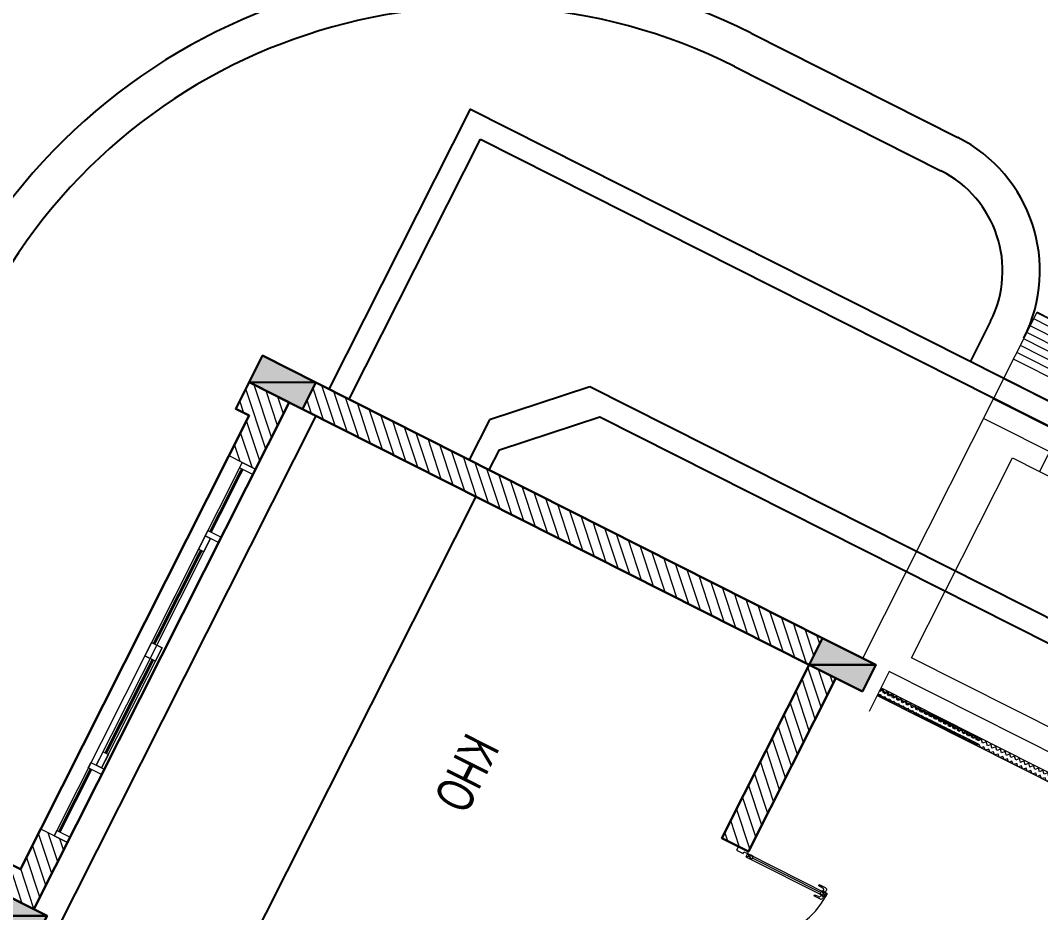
# Model space of a CAD drawing. Header units: metres. Extents: x 0 to 547597, y 0 to 1844684.
# Drawn here: x 543399.81 to 543406.64, y 1844553.39 to 1844559.36 of the extents above; entities that cross this region are included whole.
import ezdxf
from ezdxf.enums import TextEntityAlignment as Align

# ---------------------------------------------------------------- set-up
doc = ezdxf.new("R2010")
doc.units = ezdxf.units.M
for name, pattern in [('CENTER2', [1.125, 0.75, -0.125, 0.125, -0.125]), ('CONTINOUS', [0]), ('DASHED2', [0.375, 0.25, -0.125]), ('HIDDEN2', [0.1875, 0.125, -0.0625])]:
    doc.linetypes.add(name, pattern=pattern)
for name, color, linetype in [('00', 7, 'Continuous'), ('5_Thep', 4, 'Continuous'), ('6_Tim', 6, 'CENTER2'), ('DUONGOTO', 3, 'Continuous'), ('Muong cap moi', 5, 'Continuous'), ('Muongcap', 11, 'Continuous'), ('MuongcapTL', 8, 'HIDDEN2'), ('TB220kVhientai', 7, 'Continuous')]:
    doc.layers.add(name, color=color, linetype=linetype)
for name, color, linetype, lineweight in [('00_Ram_doc', 8, 'Continuous', 25), ('A-Detl-Medm', 4, 'Continuous', 15), ('A-Door', 35, 'Continuous', 9), ('A-Hatch', 8, 'Continuous', 5), ('A-Sect-Conc', 1, 'Continuous', 30), ('A-Text-VN', 7, 'Continuous', 5), ('A-Wall', 3, 'Continuous', 30)]:
    doc.layers.add(name, color=color, linetype=linetype, lineweight=lineweight)
doc.styles.add('cuong DAC', font='hoatbif.shx', dxfattribs={"width": 0.7})
doc.styles.add('Tahoma-R', font='TAHOMA.TTF')

# ---------------------------------------------------------------- blocks, each defined once
blk = doc.blocks.new('col200x400')
at = {"layer": 'A-Sect-Conc'}
h = blk.add_hatch(color=256, dxfattribs=at)
h.dxf.hatch_style = 1
h.paths.add_polyline_path([(-100, -200), (100, -200), (100, 200), (-100, 200)])
blk.add_line((-100, 200), (100, -200), dxfattribs=at)
blk.add_lwpolyline([(-100, -200), (100, -200), (100, 200), (-100, 200)], close=True, dxfattribs=at)
blk = doc.blocks.new('A$C4F605CDE')
at = {"layer": '00_Ram_doc', "lineweight": 13, "ltscale": 0.5}
blk.add_hatch(color=256, dxfattribs=at).paths.add_polyline_path([(-1683.055249122204, -178.8003754651872), (-1807.665841023903, -201.2302820073674), (-1683.055249122204, -221.1679767117603)])
at = {"layer": '00', "lineweight": 13, "ltscale": 0.5}
for p, q in [((620.0566674000584, 1503.153016103082), (620.0566674000584, -497.0647382246098)), ((620.0566674000584, 1503.153016103082), (919.1220879615285, 1503.153016103082)), ((742.1750474562868, -497.0647382246098), (742.1750474562868, 1503.153016103082)), ((754.636106642196, 1503.153016103082), (747.159471133491, 1498.168592426693)), ((787.0348605511244, 1503.153016103082), (784.542648705421, 1498.168592426693)), ((799.4959197370335, -497.0647382246098), (799.4959197370335, 1503.153016103082)), ((747.159471133491, 1498.168592426693), (767.0971658281051, 1480.723109561019)), ((767.0971658281051, 1480.723109561019), (747.159471133491, 1460.785414857441)), ((747.159471133491, 1460.785414857441), (767.0971658281051, 1445.832143828506)), ((767.0971658281051, 1445.832143828506), (747.159471133491, 1428.386660963646)), ((784.542648705421, 1498.168592426693), (799.4959197370335, 1480.723109561019)), ((799.4959197370335, 1478.230897722417), (784.542648705421, 1460.785414857441)), ((784.542648705421, 1460.785414857441), (799.4959197370335, 1448.324355667108)), ((799.4959197370335, 1443.339931990835), (784.542648705421, 1428.386660963646)), ((747.159471133491, 1428.386660963646), (767.0971658281051, 1410.941178096924)), ((767.0971658281051, 1410.941178096924), (747.159471133491, 1391.003483392531)), ((747.159471133491, 1391.003483392531), (767.0971658281051, 1373.55800052674)), ((767.0971658281051, 1373.55800052674), (747.159471133491, 1356.112517660949)), ((784.542648705421, 1428.386660963646), (799.4959197370335, 1410.941178096924)), ((799.4959197370335, 1408.448966259253), (784.542648705421, 1391.003483392531)), ((784.542648705421, 1391.003483392531), (799.4959197370335, 1376.050212365342)), ((799.4959197370335, 1371.065788689069), (784.542648705421, 1356.112517660949)), ((747.159471133491, 1356.112517660949), (767.0971658281051, 1338.667034795159)), ((767.0971658281051, 1338.667034795159), (747.159471133491, 1321.221551929368)), ((747.159471133491, 1321.221551929368), (767.0971658281051, 1303.776069062762)), ((767.0971658281051, 1303.776069062762), (747.159471133491, 1286.330586196971)), ((784.542648705421, 1356.112517660949), (799.4959197370335, 1341.159246632946)), ((799.4959197370335, 1336.174822957488), (784.542648705421, 1321.221551929368)), ((784.542648705421, 1321.221551929368), (799.4959197370335, 1306.268280901364)), ((799.4959197370335, 1301.283857224975), (784.542648705421, 1286.330586196971)), ((747.159471133491, 1286.330586196971), (767.0971658281051, 1268.88510333118)), ((767.0971658281051, 1268.88510333118), (747.159471133491, 1251.439620464458)), ((747.159471133491, 1251.439620464458), (767.0971658281051, 1231.501925760997)), ((767.0971658281051, 1231.501925760997), (747.159471133491, 1214.056442895206)), ((784.542648705421, 1286.330586196971), (799.4959197370335, 1268.88510333118)), ((799.4959197370335, 1266.392891492578), (784.542648705421, 1251.439620464458)), ((784.542648705421, 1251.439620464458), (799.4959197370335, 1233.994137598667)), ((799.4959197370335, 1231.501925760997), (784.542648705421, 1214.056442895206)), ((747.159471133491, 1214.056442895206), (767.0971658281051, 1199.103171867086)), ((767.0971658281051, 1199.103171867086), (747.159471133491, 1179.165477162693)), ((747.159471133491, 1179.165477162693), (767.0971658281051, 1161.719994296902)), ((767.0971658281051, 1161.719994296902), (747.159471133491, 1144.274511431111)), ((784.542648705421, 1214.056442895206), (799.4959197370335, 1199.103171867086)), ((799.4959197370335, 1196.610960028484), (784.542648705421, 1179.165477162693)), ((784.542648705421, 1179.165477162693), (799.4959197370335, 1164.212206134689)), ((799.4959197370335, 1161.719994296902), (784.542648705421, 1144.274511431111)), ((747.159471133491, 1144.274511431111), (767.0971658281051, 1126.82902856532)), ((767.0971658281051, 1126.82902856532), (747.159471133491, 1109.383545698714)), ((747.159471133491, 1109.383545698714), (767.0971658281051, 1089.445850994322)), ((784.542648705421, 1144.274511431111), (799.4959197370335, 1129.321240402176)), ((799.4959197370335, 1124.336816726718), (784.542648705421, 1109.383545698714)), ((784.542648705421, 1109.383545698714), (799.4959197370335, 1094.430274671526)), ((767.0971658281051, 1089.445850994322), (747.159471133491, 1074.492579967133)), ((747.159471133491, 1074.492579967133), (767.0971658281051, 1057.047097100411)), ((767.0971658281051, 1057.047097100411), (747.159471133491, 1039.60161423462)), ((747.159471133491, 1039.60161423462), (767.0971658281051, 1019.663919531158)), ((799.4959197370335, 1089.445850994322), (784.542648705421, 1074.492579967133)), ((784.542648705421, 1074.492579967133), (799.4959197370335, 1057.047097100411)), ((799.4959197370335, 1054.554885263555), (784.542648705421, 1039.60161423462)), ((784.542648705421, 1039.60161423462), (799.4959197370335, 1022.156131368829)), ((767.0971658281051, 1019.663919531158), (747.159471133491, 1002.218436664436)), ((747.159471133491, 1002.218436664436), (767.0971658281051, 984.7729537986452)), ((767.0971658281051, 984.7729537986452), (747.159471133491, 967.3274709328543)), ((747.159471133491, 967.3274709328543), (767.0971658281051, 949.8819880662486)), ((799.4959197370335, 1019.663919531158), (784.542648705421, 1002.218436664436)), ((784.542648705421, 1002.218436664436), (799.4959197370335, 987.2651656372473)), ((799.4959197370335, 982.2807419600431), (784.542648705421, 967.3274709328543)), ((784.542648705421, 967.3274709328543), (799.4959197370335, 952.3741999048507)), ((767.0971658281051, 949.8819880662486), (747.159471133491, 932.4365052012727)), ((747.159471133491, 932.4365052012727), (767.0971658281051, 914.9910223346669)), ((767.0971658281051, 914.9910223346669), (747.159471133491, 897.5455394688761)), ((747.159471133491, 897.5455394688761), (767.0971658281051, 877.6078447644832)), ((799.4959197370335, 949.8819880662486), (784.542648705421, 932.4365052012727)), ((784.542648705421, 932.4365052012727), (799.4959197370335, 917.4832341723377)), ((799.4959197370335, 912.4988104968797), (784.542648705421, 897.5455394688761)), ((784.542648705421, 897.5455394688761), (799.4959197370335, 880.1000566030852)), ((767.0971658281051, 877.6078447644832), (747.159471133491, 860.1623618995072)), ((747.159471133491, 860.1623618995072), (767.0971658281051, 842.7168790329015)), ((767.0971658281051, 842.7168790329015), (747.159471133491, 827.7636080057127)), ((747.159471133491, 827.7636080057127), (767.0971658281051, 807.8259133003885)), ((799.4959197370335, 877.6078447644832), (784.542648705421, 860.1623618995072)), ((784.542648705421, 860.1623618995072), (799.4959197370335, 847.7013027091743)), ((799.4959197370335, 840.2246671951143), (784.542648705421, 827.7636080057127)), ((784.542648705421, 827.7636080057127), (799.4959197370335, 810.3181251389906)), ((767.0971658281051, 807.8259133003885), (747.159471133491, 790.3804304345977)), ((747.159471133491, 790.3804304345977), (767.0971658281051, 772.9349475688068)), ((767.0971658281051, 772.9349475688068), (747.159471133491, 755.4894647022011)), ((747.159471133491, 755.4894647022011), (767.0971658281051, 738.0439818372251)), ((799.4959197370335, 807.8259133003885), (784.542648705421, 790.3804304345977)), ((784.542648705421, 790.3804304345977), (799.4959197370335, 775.427159406594)), ((799.4959197370335, 770.442735731136), (784.542648705421, 755.4894647022011)), ((784.542648705421, 755.4894647022011), (799.4959197370335, 738.0439818372251)), ((767.0971658281051, 738.0439818372251), (747.159471133491, 718.1062871328322)), ((747.159471133491, 718.1062871328322), (767.0971658281051, 703.1530161048286)), ((767.0971658281051, 703.1530161048286), (747.159471133491, 685.7075332390377)), ((747.159471133491, 685.7075332390377), (767.0971658281051, 668.2620503723156)), ((799.4959197370335, 735.5517699986231), (784.542648705421, 718.1062871328322)), ((784.542648705421, 718.1062871328322), (799.4959197370335, 705.6452279434307)), ((799.4959197370335, 700.6608042670414), (784.542648705421, 685.7075332390377)), ((784.542648705421, 685.7075332390377), (799.4959197370335, 668.2620503723156)), ((767.0971658281051, 668.2620503723156), (747.159471133491, 648.324355668854)), ((747.159471133491, 648.324355668854), (767.0971658281051, 630.8788728030631)), ((767.0971658281051, 630.8788728030631), (747.159471133491, 613.4333899372723)), ((799.4959197370335, 665.7698385354597), (784.542648705421, 648.324355668854)), ((784.542648705421, 648.324355668854), (799.4959197370335, 633.3710846416652)), ((799.4959197370335, 628.386660964461), (784.542648705421, 613.4333899372723)), ((747.159471133491, 613.4333899372723), (767.0971658281051, 595.9879070705501)), ((767.0971658281051, 595.9879070705501), (747.159471133491, 578.5424242047593)), ((747.159471133491, 578.5424242047593), (767.0971658281051, 561.0969413381536)), ((767.0971658281051, 561.0969413381536), (747.159471133491, 543.6514584731776)), ((784.542648705421, 613.4333899372723), (799.4959197370335, 598.4801189091522)), ((799.4959197370335, 593.4956952328794), (784.542648705421, 578.5424242047593)), ((784.542648705421, 578.5424242047593), (799.4959197370335, 563.5891531767556)), ((799.4959197370335, 558.6047295012977), (784.542648705421, 543.6514584731776)), ((747.159471133491, 543.6514584731776), (767.0971658281051, 526.2059756073868)), ((767.0971658281051, 526.2059756073868), (747.159471133491, 506.2682809029939)), ((747.159471133491, 506.2682809029939), (767.0971658281051, 488.8227980363881)), ((767.0971658281051, 488.8227980363881), (747.159471133491, 471.3773151705973)), ((784.542648705421, 543.6514584731776), (799.4959197370335, 526.2059756073868)), ((799.4959197370335, 523.7137637687847), (784.542648705421, 506.2682809029939)), ((784.542648705421, 506.2682809029939), (799.4959197370335, 491.3150098749902)), ((799.4959197370335, 488.8227980363881), (784.542648705421, 471.3773151705973)), ((747.159471133491, 471.3773151705973), (767.0971658281051, 456.4240441424772)), ((767.0971658281051, 456.4240441424772), (747.159471133491, 436.4863494390156)), ((747.159471133491, 436.4863494390156), (767.0971658281051, 419.0408665732248)), ((767.0971658281051, 419.0408665732248), (747.159471133491, 401.5953837065026)), ((784.542648705421, 471.3773151705973), (799.4959197370335, 456.4240441424772)), ((799.4959197370335, 453.9318323048064), (784.542648705421, 436.4863494390156)), ((784.542648705421, 436.4863494390156), (799.4959197370335, 421.5330784108955)), ((799.4959197370335, 416.5486547346227), (784.542648705421, 401.5953837065026)), ((747.159471133491, 401.5953837065026), (767.0971658281051, 384.1499008407118)), ((767.0971658281051, 384.1499008407118), (747.159471133491, 366.704417974106)), ((747.159471133491, 366.704417974106), (767.0971658281051, 346.766723270528)), ((767.0971658281051, 346.766723270528), (747.159471133491, 331.8134522433393)), ((784.542648705421, 401.5953837065026), (799.4959197370335, 384.1499008407118)), ((799.4959197370335, 381.657689003041), (784.542648705421, 366.704417974106)), ((784.542648705421, 366.704417974106), (799.4959197370335, 351.7511469469173)), ((799.4959197370335, 346.766723270528), (784.542648705421, 331.8134522433393)), ((747.159471133491, 331.8134522433393), (767.0971658281051, 314.3679693767335)), ((767.0971658281051, 314.3679693767335), (747.159471133491, 294.4302746723406)), ((747.159471133491, 294.4302746723406), (767.0971658281051, 276.9847918065498)), ((767.0971658281051, 276.9847918065498), (747.159471133491, 259.5393089407589)), ((784.542648705421, 331.8134522433393), (799.4959197370335, 314.3679693767335)), ((799.4959197370335, 311.8757575389463), (784.542648705421, 294.4302746723406)), ((784.542648705421, 294.4302746723406), (799.4959197370335, 279.4770036442205)), ((799.4959197370335, 276.9847918065498), (784.542648705421, 259.5393089407589)), ((747.159471133491, 259.5393089407589), (767.0971658281051, 242.0938260749681)), ((747.159471133491, 251.8165675135097), (767.0971658281051, 231.8788728099316)), ((754.6811917147133, -497.0647382246098), (747.159471133491, 251.8165675135097)), ((767.0971658281051, 242.0938260749681), (747.159471133491, 224.6483432091773)), ((767.0971658281051, 231.8788728099316), (747.159471133491, 214.4333899433259)), ((747.159471133491, 224.6483432091773), (767.0971658281051, 207.2028603424551)), ((747.159471133491, 214.4333899433259), (767.0971658281051, 196.9879070775351)), ((767.0971658281051, 207.2028603424551), (747.159471133491, 189.7573774766643)), ((784.542648705421, 259.5393089407589), (799.4959197370335, 244.5860379126389)), ((784.542648705421, 251.8165675135097), (799.4959197370335, 234.3710846467875)), ((790.1768654268235, -497.0647382246098), (784.542648705421, 251.8165675135097)), ((799.4959197370335, 239.601614236366), (784.542648705421, 224.6483432091773)), ((799.4959197370335, 231.8788728099316), (784.542648705421, 214.4333899433259)), ((784.542648705421, 224.6483432091773), (799.4959197370335, 209.6950721810572)), ((784.542648705421, 214.4333899433259), (799.4959197370335, 199.4801189152058)), ((767.0971658281051, 196.9879070775351), (747.159471133491, 179.5424242108129)), ((747.159471133491, 189.7573774766643), (767.0971658281051, 172.3118946100585)), ((747.159471133491, 179.5424242108129), (767.0971658281051, 162.0969413450221)), ((767.0971658281051, 172.3118946100585), (747.159471133491, 154.8664117442677)), ((767.0971658281051, 162.0969413450221), (747.159471133491, 142.1592466415605)), ((747.159471133491, 154.8664117442677), (767.0971658281051, 134.9287170406897)), ((747.159471133491, 142.1592466415605), (767.0971658281051, 128.2059756125091)), ((799.4959197370335, 204.7106485047843), (784.542648705421, 189.7573774766643)), ((799.4959197370335, 194.495695238933), (784.542648705421, 179.5424242108129)), ((784.542648705421, 189.7573774766643), (799.4959197370335, 174.8041064486606)), ((784.542648705421, 179.5424242108129), (799.4959197370335, 162.0969413450221)), ((799.4959197370335, 169.8196827732027), (784.542648705421, 154.8664117442677)), ((799.4959197370335, 159.60472950642), (784.542648705421, 142.1592466415605)), ((784.542648705421, 154.8664117442677), (799.4959197370335, 137.4209288792918)), ((784.542648705421, 142.1592466415605), (799.4959197370335, 130.6981874511112)), ((767.0971658281051, 134.9287170406897), (747.159471133491, 117.4832341748988)), ((767.0971658281051, 128.2059756125091), (747.159471133491, 110.7604927476496)), ((747.159471133491, 117.4832341748988), (767.0971658281051, 100.0377513082931)), ((747.159471133491, 110.7604927476496), (767.0971658281051, 90.82279804325663)), ((767.0971658281051, 100.0377513082931), (747.159471133491, 85.08448028110433)), ((767.0971658281051, 90.82279804325663), (747.159471133491, 73.37731517653447)), ((747.159471133491, 85.08448028110433), (767.0971658281051, 65.14678557752632)), ((747.159471133491, 73.37731517653447), (767.0971658281051, 55.93183231086005)), ((799.4959197370335, 134.9287170406897), (784.542648705421, 117.4832341748988)), ((799.4959197370335, 123.2215519371675), (784.542648705421, 110.7604927476496)), ((784.542648705421, 117.4832341748988), (799.4959197370335, 102.5299631468952)), ((784.542648705421, 110.7604927476496), (799.4959197370335, 93.3150098810438)), ((799.4959197370335, 97.54553947143722), (784.542648705421, 85.08448028110433)), ((799.4959197370335, 90.82279804325663), (784.542648705421, 73.37731517653447)), ((784.542648705421, 85.08448028110433), (799.4959197370335, 67.63899741438217)), ((784.542648705421, 73.37731517653447), (799.4959197370335, 58.42404414946213)), ((767.0971658281051, 65.14678557752632), (747.159471133491, 47.70130271092057)), ((767.0971658281051, 55.93183231086005), (747.159471133491, 38.48634944588412)), ((747.159471133491, 47.70130271092057), (767.0971658281051, 30.25581984512974)), ((747.159471133491, 38.48634944588412), (767.0971658281051, 21.04086657927837)), ((767.0971658281051, 30.25581984512974), (747.159471133491, 12.81033697840758)), ((767.0971658281051, 21.04086657927837), (747.159471133491, 3.595383713487536)), ((747.159471133491, 12.81033697840758), (767.0971658281051, -4.63514588738326)), ((747.159471133491, 3.595383713487536), (767.0971658281051, -13.85009915323462)), ((799.4959197370335, 65.14678557752632), (784.542648705421, 47.70130271092057)), ((799.4959197370335, 53.43962047307286), (784.542648705421, 38.48634944588412)), ((784.542648705421, 47.70130271092057), (799.4959197370335, 32.7480316828005)), ((784.542648705421, 38.48634944588412), (799.4959197370335, 23.53307841694914)), ((799.4959197370335, 27.76360800652765), (784.542648705421, 12.81033697840758)), ((799.4959197370335, 18.54865474149119), (784.542648705421, 3.595383713487536)), ((784.542648705421, 12.81033697840758), (799.4959197370335, -4.63514588738326)), ((784.542648705421, 3.595383713487536), (799.4959197370335, -11.35788731463253)), ((767.0971658281051, -4.63514588738326), (747.159471133491, -24.57284059084486)), ((767.0971658281051, -13.85009915323462), (747.159471133491, -31.29558201902546)), ((747.159471133491, -24.57284059084486), (767.0971658281051, -38.52611161977984)), ((747.159471133491, -31.29558201902546), (767.0971658281051, -48.7410648848163)), ((767.0971658281051, -38.52611161977984), (747.159471133491, -55.97159448475577)), ((767.0971658281051, -48.7410648848163), (747.159471133491, -68.6787595882779)), ((747.159471133491, -55.97159448475577), (767.0971658281051, -75.9092891891487)), ((799.4959197370335, -7.127357725985348), (784.542648705421, -24.57284059084486)), ((799.4959197370335, -16.34231099090539), (784.542648705421, -31.29558201902546)), ((784.542648705421, -24.57284059084486), (799.4959197370335, -36.03389978117775)), ((784.542648705421, -31.29558201902546), (799.4959197370335, -48.7410648848163)), ((799.4959197370335, -43.51053529523779), (784.542648705421, -55.97159448475577)), ((799.4959197370335, -51.23327672248706), (784.542648705421, -68.6787595882779)), ((784.542648705421, -55.97159448475577), (799.4959197370335, -73.41707735136151)), ((747.159471133491, -68.6787595882779), (767.0971658281051, -86.12424245500006)), ((767.0971658281051, -75.9092891891487), (747.159471133491, -93.35477205575444)), ((767.0971658281051, -86.12424245500006), (747.159471133491, -103.5697253207909)), ((747.159471133491, -93.35477205575444), (767.0971658281051, -110.8002549215453)), ((747.159471133491, -103.5697253207909), (767.0971658281051, -121.0152081873966)), ((767.0971658281051, -110.8002549215453), (747.159471133491, -128.2457377864048)), ((767.0971658281051, -121.0152081873966), (747.159471133491, -138.4606910531875)), ((747.159471133491, -128.2457377864048), (767.0971658281051, -145.6912206531269)), ((784.542648705421, -68.6787595882779), (799.4959197370335, -83.63203061639797)), ((799.4959197370335, -75.9092891891487), (784.542648705421, -93.35477205575444)), ((799.4959197370335, -88.61645429267082), (784.542648705421, -103.5697253207909)), ((784.542648705421, -93.35477205575444), (799.4959197370335, -108.3080430829432)), ((784.542648705421, -103.5697253207909), (799.4959197370335, -118.5229963487945)), ((799.4959197370335, -113.2924667593325), (784.542648705421, -128.2457377864048)), ((799.4959197370335, -123.5074200251838), (784.542648705421, -138.4606910531875)), ((784.542648705421, -128.2457377864048), (799.4959197370335, -143.1990088154562)), ((747.159471133491, -138.4606910531875), (767.0971658281051, -155.9061739189783)), ((767.0971658281051, -145.6912206531269), (747.159471133491, -163.1367035189178)), ((767.0971658281051, -155.9061739189783), (747.159471133491, -173.3516567847691)), ((747.159471133491, -163.1367035189178), (767.0971658281051, -180.5821863856399)), ((747.159471133491, -173.3516567847691), (767.0971658281051, -190.79713965056)), ((767.0971658281051, -180.5821863856399), (747.159471133491, -198.0276692514308)), ((767.0971658281051, -190.79713965056), (747.159471133491, -210.7348343549529)), ((747.159471133491, -198.0276692514308), (767.0971658281051, -215.4731521172216)), ((784.542648705421, -138.4606910531875), (799.4959197370335, -153.4139620813075)), ((799.4959197370335, -148.1834324907977), (784.542648705421, -163.1367035189178)), ((799.4959197370335, -158.3983857567655), (784.542648705421, -173.3516567847691)), ((784.542648705421, -163.1367035189178), (799.4959197370335, -178.0899745470379)), ((784.542648705421, -173.3516567847691), (799.4959197370335, -190.79713965056)), ((799.4959197370335, -183.0743982233107), (784.542648705421, -198.0276692514308)), ((799.4959197370335, -193.2893514891621), (784.542648705421, -210.7348343549529)), ((784.542648705421, -198.0276692514308), (799.4959197370335, -215.4731521172216)), ((747.159471133491, -210.7348343549529), (767.0971658281051, -228.1803172216751)), ((767.0971658281051, -215.4731521172216), (747.159471133491, -235.4108468206832)), ((767.0971658281051, -220.7036817058688), (747.159471133491, -238.1491645724745)), ((747.159471133491, -235.4108468206832), (767.0971658281051, -252.8563296874054)), ((747.159471133491, -238.1491645724745), (767.0971658281051, -255.5946474382654)), ((767.0971658281051, -252.8563296874054), (747.159471133491, -270.3018125531962)), ((767.0971658281051, -255.5946474382654), (747.159471133491, -273.0401303049875)), ((747.159471133491, -270.3018125531962), (767.0971658281051, -287.747295419802)), ((747.159471133491, -273.0401303049875), (767.0971658281051, -292.9778250084491)), ((784.542648705421, -210.7348343549529), (799.4959197370335, -223.1958935444709)), ((799.4959197370335, -217.9653639548924), (784.542648705421, -235.4108468206832)), ((799.4959197370335, -223.1958935444709), (784.542648705421, -238.1491645724745)), ((784.542648705421, -235.4108468206832), (799.4959197370335, -250.3641178488033)), ((784.542648705421, -238.1491645724745), (799.4959197370335, -255.5946474382654)), ((799.4959197370335, -255.3485415250761), (784.542648705421, -270.3018125531962)), ((799.4959197370335, -258.0868592760526), (784.542648705421, -273.0401303049875)), ((784.542648705421, -270.3018125531962), (799.4959197370335, -285.2550835811999)), ((784.542648705421, -273.0401303049875), (799.4959197370335, -287.9934013321763)), ((767.0971658281051, -287.747295419802), (747.159471133491, -305.1927782855928)), ((767.0971658281051, -292.9778250084491), (747.159471133491, -307.9310960356379)), ((747.159471133491, -305.1927782855928), (767.0971658281051, -322.6382611513836)), ((747.159471133491, -307.9310960356379), (767.0971658281051, -325.3765789023601)), ((767.0971658281051, -322.6382611513836), (747.159471133491, -340.0837440171745)), ((767.0971658281051, -325.3765789023601), (747.159471133491, -345.314273606753)), ((747.159471133491, -340.0837440171745), (767.0971658281051, -357.5292268829653)), ((799.4959197370335, -290.2395072575891), (784.542648705421, -305.1927782855928)), ((799.4959197370335, -292.9778250084491), (784.542648705421, -307.9310960356379)), ((784.542648705421, -305.1927782855928), (799.4959197370335, -320.1460493137129)), ((784.542648705421, -307.9310960356379), (799.4959197370335, -325.3765789023601)), ((799.4959197370335, -325.1304729890544), (784.542648705421, -340.0837440171745)), ((799.4959197370335, -327.8687907400308), (784.542648705421, -345.314273606753)), ((784.542648705421, -340.0837440171745), (799.4959197370335, -357.5292268829653)), ((747.159471133491, -345.314273606753), (767.0971658281051, -362.7597564725438)), ((767.0971658281051, -357.5292268829653), (747.159471133491, -377.4669215873582)), ((767.0971658281051, -362.7597564725438), (747.159471133491, -380.2052393383346)), ((747.159471133491, -377.4669215873582), (767.0971658281051, -394.9124044540804)), ((747.159471133491, -380.2052393383346), (767.0971658281051, -397.6507222041255)), ((767.0971658281051, -387.435768939089), (747.159471133491, -404.881251804065)), ((767.0971658281051, -397.6507222041255), (747.159471133491, -415.0962050699163)), ((747.159471133491, -404.881251804065), (767.0971658281051, -422.3267346706707)), ((784.542648705421, -345.314273606753), (799.4959197370335, -360.2675446347566)), ((799.4959197370335, -360.0214387215674), (784.542648705421, -377.4669215873582)), ((799.4959197370335, -362.7597564725438), (784.542648705421, -380.2052393383346)), ((784.542648705421, -377.4669215873582), (799.4959197370335, -389.9279807768762)), ((784.542648705421, -380.2052393383346), (799.4959197370335, -395.1585103663383)), ((799.4959197370335, -389.9279807768762), (784.542648705421, -404.881251804065)), ((799.4959197370335, -400.1429340427276), (784.542648705421, -415.0962050699163)), ((784.542648705421, -404.881251804065), (799.4959197370335, -422.3267346706707)), ((747.159471133491, -415.0962050699163), (767.0971658281051, -432.5416879365221)), ((767.0971658281051, -422.3267346706707), (747.159471133491, -442.2644293750636)), ((767.0971658281051, -432.5416879365221), (747.159471133491, -449.9871708023129)), ((747.159471133491, -442.2644293750636), (767.0971658281051, -459.7099122408545)), ((747.159471133491, -449.9871708023129), (767.0971658281051, -467.4326536690351)), ((767.0971658281051, -459.7099122408545), (747.159471133491, -477.1553951066453)), ((767.0971658281051, -467.4326536690351), (747.159471133491, -484.8781365348259)), ((747.159471133491, -477.1553951066453), (767.0971658281051, -494.6008779724361)), ((784.542648705421, -415.0962050699163), (799.4959197370335, -430.04947609792)), ((799.4959197370335, -424.8189465084579), (784.542648705421, -442.2644293750636)), ((799.4959197370335, -435.0338997743092), (784.542648705421, -449.9871708023129)), ((784.542648705421, -442.2644293750636), (799.4959197370335, -457.2177004022524)), ((784.542648705421, -449.9871708023129), (799.4959197370335, -464.940441830433)), ((799.4959197370335, -462.2021240786416), (784.542648705421, -477.1553951066453)), ((799.4959197370335, -469.9248655058909), (784.542648705421, -484.8781365348259)), ((784.542648705421, -477.1553951066453), (799.4959197370335, -492.1086661347654)), ((620.0566674000584, -497.0647382246098), (919.1220879615285, -497.0647382246098)), ((747.159471133491, -484.8781365348259), (759.3460728179198, -497.0647382244933)), ((767.0971658281051, -494.6008779724361), (764.2813255412038, -497.0647382244933)), ((784.542648705421, -484.8781365348259), (794.9883073000237, -497.0647382244933))]:
    blk.add_line(p, q, dxfattribs=at)
at = {"layer": '00_Ram_doc', "lineweight": 20, "ltscale": 0.5}
for p, q in [((620.0566674000584, 1708.595962501829), (-1973.943332599942, 1708.595962501829)), ((-1973.943332599942, 1708.595962501829), (-1973.943332599942, -696.4416852641152)), ((-1968.958908922737, 1708.595962501829), (-1968.958908922737, -696.4416852641152)), ((620.0566674000584, -696.4416852641152), (-1973.943332599942, -696.4416852641152))]:
    blk.add_line(p, q, dxfattribs=at)
at = {"layer": '00_Ram_doc', "lineweight": 13, "ltscale": 0.5}
for p, q in [((-1924.114672179101, 1708.595962501829), (-1924.114672179101, -696.4416852641152)), ((-1871.778223575326, 1708.595962501829), (-1871.778223575326, -696.4416852641152)), ((-1821.933986803284, 1708.595962501829), (-1821.933986803284, -696.4416852641152)), ((-1774.581961876946, 1708.595962501829), (-1774.581961876946, -696.4416852641152)), ((-1724.737725119106, 1708.595962501829), (-1724.737725119106, -696.4416852641152)), ((-1672.401276529534, 1708.595962501829), (-1672.401276529534, -696.4416852641152)), ((-1622.557039771695, 1708.595962501829), (-1622.557039771695, -696.4416852641152)), ((-1475.516541315475, 1708.595962501829), (-1475.516541315475, -696.4416852641152)), ((-1323.491619210457, 1708.595962501829), (-1323.491619210457, -696.4416852641152)), ((-1177.697226676857, 1708.595962501829), (-1177.697226676857, -696.4416852641152)), ((-1029.410622326192, 1343.651458470616), (470.5239571265411, 1343.651458470616)), ((-1029.410622326192, -404.7137013091706), (-1029.410622326192, 1343.651458470616)), ((470.5239571265411, 1343.651458470616), (470.5239571265411, -404.7137013091706)), ((-1683.055249122204, -178.8003754651872), (-1807.665841023903, -201.2302820073674)), ((-1807.665841023903, -201.2302820073674), (-1683.055249122204, -221.1679767117603)), ((-1683.055249122204, -221.1679767117603), (-1683.055249122204, -178.8003754651872)), ((-1683.055249122204, -201.2302820073674), (-1028.849641655572, -201.2302820073674)), ((470.5239571265411, -404.7137013091706), (-1029.410622326192, -404.7137013091706))]:
    blk.add_line(p, q, dxfattribs=at)
at = {"layer": '00_Ram_doc', "lineweight": 13, "ltscale": 0.5, "style": 'Tahoma-R'}
blk.add_text('Ramp', height=270, dxfattribs=at).set_placement((-1546.668933140114, 71.7196518270066), align=Align.MIDDLE_CENTER)
blk = doc.blocks.new('CUA DI 1600')
for p, q in [((-0.1976470588238044, 8.616359630497755), (-0.1976470588238044, 8.006754872520105)), ((-0.0611764705886344, 8.399705616872097), (-0.1013986312068482, 8.006754872520105)), ((0.1297931611784406, 8.785350262088969), (-0.0611764705886344, 8.785350262088969)), ((0.1297931611784406, 8.54365616175096), (0.04705882352891422, 8.54365616175096)), ((0.1297931611784406, 8.54365616175096), (0.1297931611784406, 8.785350262088969)), ((0.1882352941174759, 0.9999999999997726), (0.1882352941179306, 8.983235028636727)), ((0.1882352941179306, 8.983235028636727), (0.5176470588233997, 8.983235028636727)), ((0.1882352941179306, 8.983235028636727), (0.5176470588233997, 8.983235028636727)), ((0.1882352941179306, 8.418529146283845), (0.5176470588233997, 8.983235028636727)), ((0.5176470588233997, 8.418529146283845), (0.1882352941179306, 8.983235028636727)), ((0.1882352941179306, 8.983235028636727), (0.1882352941179306, 8.418529146283845)), ((0.5176470588233997, 8.983235028636727), (0.1882352941179306, 8.983235028636727)), ((0.1882352941179306, 8.418529146283845), (0.5176470588233997, 8.418529146283845)), ((0.1882352941179306, 8.418529146283845), (0.5176470588233997, 8.418529146283845)), ((0.3529411764696988, 1.564705882352428), (0.3529411764701536, 8.418529146283845)), ((0.5176470588229449, 0.9999999999997726), (0.5176470588233997, 8.983235028636727)), ((0.5176470588233997, 8.418529146283845), (0.5176470588233997, 8.983235028636727)), ((0.5760891917624349, 8.54365616175096), (0.5760891917624349, 8.785350262088969)), ((0.5760891917624349, 8.785350262088969), (0.7670588235289415, 8.785350262088969)), ((0.5760891917624349, 8.54365616175096), (0.6588235294115066, 8.54365616175096)), ((0.7670588235289415, 8.399705616872097), (0.8072809841471553, 8.065578401932044)), ((0.9035294117641115, 8.675183159909693), (0.9035294117641115, 8.065578401932044)), ((15.09647058823134, 8.675183159909693), (15.09647058823134, 8.065578401932044)), ((15.23294117646651, 8.399705616872097), (15.1927190158483, 8.065578401932044)), ((15.42391080823302, 8.785350262088969), (15.23294117646651, 8.785350262088969)), ((15.42391080823302, 8.54365616175096), (15.34117647058395, 8.54365616175096)), ((15.42391080823302, 8.54365616175096), (15.42391080823302, 8.785350262088969)), ((15.48235294117251, 0.9999999999997726), (15.48235294117205, 8.983235028636727)), ((15.81176470587752, 8.983235028636727), (15.48235294117205, 8.983235028636727)), ((15.81176470587752, 8.983235028636727), (15.48235294117205, 8.983235028636727)), ((15.81176470587752, 8.418529146283845), (15.48235294117205, 8.983235028636727)), ((15.48235294117205, 8.418529146283845), (15.81176470587752, 8.983235028636727)), ((15.48235294117205, 8.983235028636727), (15.81176470587752, 8.983235028636727)), ((15.48235294117205, 8.418529146283845), (15.48235294117205, 8.983235028636727)), ((15.81176470587752, 8.418529146283845), (15.48235294117205, 8.418529146283845)), ((15.81176470587752, 8.418529146283845), (15.48235294117205, 8.418529146283845)), ((15.64705882352575, 1.564705882352428), (15.6470588235253, 8.418529146283845)), ((15.81176470587798, 0.9999999999997726), (15.81176470587752, 8.983235028636727)), ((15.81176470587752, 8.983235028636727), (15.81176470587752, 8.418529146283845)), ((15.87020683881701, 8.54365616175096), (15.87020683881701, 8.785350262088969)), ((15.87020683881701, 8.785350262088969), (16.06117647058409, 8.785350262088969)), ((15.87020683881701, 8.54365616175096), (15.95294117646654, 8.54365616175096)), ((16.06117647058409, 8.399705616872097), (16.1013986312023, 8.006754872520105)), ((16.19764705881926, 8.616359630497755), (16.19764705881926, 8.006754872520105)), ((0.1882352941174759, 1.564705882352428), (0.5176470588229449, 1.564705882352428)), ((0.5176470588229449, 1.564705882352428), (0.1882352941174759, 0.9999999999997726)), ((0.1882352941174759, 1.564705882352428), (0.5176470588229449, 0.9999999999997726)), ((0.1882352941174759, 1.564705882352428), (0.1882352941174759, 0.9999999999997726)), ((0.5176470588229449, 1.564705882352428), (0.1882352941174759, 1.564705882352428)), ((0.1882352941174759, 0.9999999999997726), (0.5176470588229449, 0.9999999999997726)), ((0.1882352941174759, 0.9999999999997726), (0.5176470588229449, 0.9999999999997726)), ((0.5176470588229449, 0.9999999999997726), (0.5176470588229449, 1.564705882352428)), ((15.81176470587798, 1.564705882352428), (15.48235294117251, 1.564705882352428)), ((15.48235294117251, 1.564705882352428), (15.81176470587798, 0.9999999999997726)), ((15.81176470587798, 1.564705882352428), (15.48235294117251, 0.9999999999997726)), ((15.48235294117251, 1.564705882352428), (15.81176470587798, 1.564705882352428)), ((15.48235294117251, 0.9999999999997726), (15.48235294117251, 1.564705882352428)), ((15.81176470587798, 0.9999999999997726), (15.48235294117251, 0.9999999999997726)), ((15.81176470587798, 0.9999999999997726), (15.48235294117251, 0.9999999999997726)), ((15.81176470587798, 1.564705882352428), (15.81176470587798, 0.9999999999997726))]:
    blk.add_line(p, q)
for points in [[(0.3764705882352928, 0.6473049506500956), (0.1882352941179306, 0.6473049506500956), (0.1882352941179306, 0.9999999999997726), (0, 0.9999999999997726), (0, 0), (0.3764705882352928, 0), (0.3764705882352928, 0.6473049506500956)], [(15.62352941176016, 0.6473049506500956), (15.81176470587752, 0.6473049506500956), (15.81176470587752, 0.9999999999997726), (15.99999999999545, 0.9999999999997726), (15.99999999999545, 0), (15.62352941176016, 0), (15.62352941176016, 0.6473049506500956)]]:
    blk.add_lwpolyline(points)
for centre, start, end in [((0, 0.9999999999997726), 0, 86.29003410793025), ((15.99999999999545, 0.9999999999997726), 93.70996589206321, 180)]:
    blk.add_arc(centre, 7.999999999997726, start, end)
at = {"extrusion": (0, 0, -1)}
for centre, major_axis, ratio, start_param, end_param in [((-0.06212952549276451, 8.64652029663489), (0.0958347588620231, 0.1186715514159648), 0.8074430155294595, 3.920032538616322, 5.504745422152189), ((0.09258507890763212, 8.396759414742746), (-0.1087457912071527, 0.1087457912071527), 0.999999999996143, 5.516945650339065, 6.76805069167777), ((0.1812809977054712, 8.769607544455766), (0.03807118640631484, 0.03807118640631484), 0.9999999999868399, 4.223719991697464, 5.627313105824792), ((0.7809718549513036, 8.662974470416202), (0.08709020275287695, 0.08709020275287696), 0.9999999999937104, -0.898603127172852, 0.6861097563777201), ((15.38670272596266, 8.396759414742746), (0.1087457912072112, 0.1087457912072112), 0.9999999999979405, 3.946149323545643, 5.197254364877609), ((15.47539864476005, 8.769607544455766), (0.03807118640631491, 0.03807118640631491), 0.9999999999868383, 4.223719991697465, 5.627313105824792), ((15.47539864476005, 8.559398879384617), (-0.03807118640637285, 0.03807118640637285), 0.999999999985146, 3.797464854937037, 5.201057969071208), ((-0.1495228450153263, 8.006754872520332), (0.03402895792356506, 0.03402895792356507), 0.99999999998347, 0.9576419448588611, 3.926990816995507), ((0.8554051979556334, 8.065578401932044), (-0.03402895792356552, 0.03402895792356551), 0.9999999999834474, 2.356194490184068, 5.325543362320714)]:
    blk.add_ellipse(centre, major_axis=major_axis, ratio=ratio, start_param=start_param, end_param=end_param, dxfattribs=at)
at = {"extrusion": (0, 0, -0.9999999999999998)}
blk.add_ellipse((0.1812809977054712, 8.559398879384617), major_axis=(-0.03807118640637282, 0.03807118640637282), ratio=0.9999999999851483, start_param=3.797464854937037, end_param=5.201057969071208, dxfattribs=at)
for centre, major_axis, ratio, start_param, end_param in [((0.5246013552354043, 8.769607544455766), (-0.03807118640631491, 0.03807118640631491), 0.9999999999868383, 4.223719991697465, 5.627313105824792), ((0.5246013552354043, 8.559398879384617), (0.03807118640637285, 0.03807118640637285), 0.999999999985146, 3.797464854937037, 5.201057969071208), ((0.6132972740327887, 8.396759414742746), (-0.1087457912072112, 0.1087457912072112), 0.9999999999979405, 3.946149323545643, 5.197254364877609), ((15.21902814504415, 8.662974470416202), (-0.08709020275287695, 0.08709020275287696), 0.9999999999937104, -0.898603127172852, 0.6861097563777201), ((15.81871900228998, 8.769607544455766), (-0.03807118640631484, 0.03807118640631484), 0.9999999999868399, 4.223719991697464, 5.627313105824792), ((15.81871900228998, 8.559398879384617), (0.03807118640637282, 0.03807118640637282), 0.9999999999851483, 3.797464854937037, 5.201057969071208), ((15.90741492108782, 8.396759414742746), (0.1087457912071527, 0.1087457912071527), 0.999999999996143, 5.516945650339065, 6.76805069167777), ((16.06212952548822, 8.64652029663489), (-0.0958347588620231, 0.1186715514159648), 0.8074430155294595, 3.920032538616322, 5.504745422152189), ((15.14459480203982, 8.065578401932044), (0.03402895792356552, 0.03402895792356551), 0.9999999999834474, 2.356194490184068, 5.325543362320714), ((16.14952284501078, 8.006754872520332), (-0.03402895792356506, 0.03402895792356507), 0.99999999998347, 0.9576419448588611, 3.926990816995507)]:
    blk.add_ellipse(centre, major_axis=major_axis, ratio=ratio, start_param=start_param, end_param=end_param)
blk = doc.blocks.new('A$C445369CA')
at = {"layer": 'A-Hatch'}
h = blk.add_hatch(dxfattribs=at)
h.set_pattern_fill('ANSI31', color=256, scale=500, angle=180)
h.set_pattern_definition([(225, (-1449987.293548926, -773139.377255169), (44.19417382415921, -44.19417382415923), [])])
h.paths.add_polyline_path([(1600.242402029922, -15300.00000000291), (300.0000000004657, -15300.00000000279), (300.0000000004657, -15500.00000000303), (1600.242402029922, -15500.00000000303)])
h = blk.add_hatch(dxfattribs=at)
h.set_pattern_fill('ANSI31', color=256, scale=500, angle=180)
h.set_pattern_definition([(225, (-1429987.293548927, -772939.3772551662), (44.19417382415921, -44.19417382415923), [])])
h.paths.add_polyline_path([(100.0000000004657, -15500.00000000163), (300.0000000004657, -15500.00000000163), (300.0000000004657, -19300.00000000058), (100, -19300.00000000058)])
h = blk.add_hatch(dxfattribs=at)
h.set_pattern_fill('ANSI31', color=256, scale=500, angle=180)
h.set_pattern_definition([(225, (14447.50488503976, -4133.258691578289), (44.19417382415921, -44.19417382415923), [])])
h.paths.add_polyline_path([(799.9999999995343, -19600.00000000093), (500, -19600.00000000093), (500, -19700.00000000093), (299.9999999997672, -19700.00000000093), (299.9999999997672, -19400.00000000093), (799.9999999995343, -19400.00000000093)])
h = blk.add_hatch(dxfattribs=at)
h.set_pattern_fill('ANSI31', color=256, scale=500, angle=180)
h.set_pattern_definition([(225, (14447.50488503999, -4133.258691578289), (44.19417382415921, -44.19417382415923), [])])
h.paths.add_polyline_path([(3600.000000000698, -19600.00000000093), (3900.000000000233, -19600.00000000093), (3900.000000000233, -19700.00000000093), (4100.000000000466, -19700.00000000093), (4100.000000000466, -19400.00000000093), (3600.000000000698, -19400.00000000093)])
at = {"layer": 'A-Detl-Medm'}
blk.add_lwpolyline([(800.0000000002328, -19400.00000000023), (3600.000000000233, -19400.00000000023), (3600.000000000233, -19600.00000000023), (800.0000000002328, -19600.00000000023)], close=True, dxfattribs=at)
at = {"layer": 'A-Door'}
for points in [[(840.0000000002328, -19500.00000000023), (800.0000000002328, -19500.00000000023), (800.0000000002328, -19400.00000000023), (840.0000000002328, -19400.00000000023)], [(3600.000000000233, -19400.00000000023), (800, -19400.00000000023), (800, -19500.00000000023), (3600.000000000233, -19500.00000000023)], [(1350.000000000233, -19500.00000000023), (1310.000000000233, -19500.00000000023), (1310.000000000233, -19400.00000000023), (1350.000000000233, -19400.00000000023)], [(3090.000000000233, -19500.00000000023), (3050.000000000233, -19500.00000000023), (3050.000000000233, -19400.00000000023), (3090.000000000233, -19400.00000000023)], [(3600.000000000233, -19500.00000000023), (3560.000000000233, -19500.00000000023), (3560.000000000233, -19400.00000000023), (3600.000000000233, -19400.00000000023)], [(1350.000000000233, -19500.00000000012), (1350.000000000233, -19460.00000000012), (1450.000000000233, -19460.00000000012), (1450.000000000233, -19500.00000000012)], [(1350.000000000233, -19500.00000000012), (2250.000000000233, -19500.00000000012), (2250.000000000233, -19460.00000000012), (1350.000000000233, -19460.00000000012)], [(2150.000000000233, -19460.00000000012), (2150.000000000233, -19420.00000000023), (2250.000000000233, -19420.00000000023), (2250.000000000233, -19460.00000000012)], [(2150.000000000233, -19460.00000000012), (3050.000000000233, -19460.00000000012), (3050.000000000233, -19420.00000000023), (2150.000000000233, -19420.00000000023)], [(2150.000000000233, -19500.00000000012), (2150.000000000233, -19460.00000000012), (2250.000000000233, -19460.00000000012), (2250.000000000233, -19500.00000000012)], [(2950.000000000233, -19460.00000000012), (2950.000000000233, -19420.00000000023), (3050.000000000233, -19420.00000000023), (3050.000000000233, -19460.00000000012)]]:
    blk.add_lwpolyline(points, close=True, dxfattribs=at)
at = {"layer": 'A-Door', "const_width": 20}
for points in [[(1310.000000000233, -19480.00000000023), (840.0000000002328, -19480.00000000023)], [(2150.000000000233, -19480.00000000012), (1450.000000000233, -19480.00000000012)], [(2950.000000000233, -19440.00000000012), (2250.000000000233, -19440.00000000012)], [(3560.000000000233, -19480.00000000023), (3090.000000000233, -19480.00000000023)]]:
    blk.add_lwpolyline(points, dxfattribs=at)
at = {"layer": 'A-Wall', "ltscale": 10}
for points in [[(1600.242402029922, -15300.00000000291), (300.0000000004657, -15300.00000000279), (300.0000000004657, -15500.00000000303), (1600.242402029922, -15500.00000000303)], [(100.0000000004657, -15500.00000000163), (300.0000000004657, -15500.00000000163), (300.0000000004657, -19300.00000000058), (100, -19300.00000000058)]]:
    blk.add_lwpolyline(points, close=True, dxfattribs=at)
at = {"layer": 'A-Wall'}
for points in [[(4100, -19399.99999999942), (300.0000000002328, -19399.99999999977), (300.0000000002328, -19699.99999999977)], [(300.0000000002328, -19699.99999999977), (500.0000000004657, -19699.99999999977), (500.0000000004657, -19599.99999999977), (3899.999999999767, -19599.99999999965)]]:
    blk.add_lwpolyline(points, dxfattribs=at)
at = {"layer": 'A-Wall', "ltscale": 10}
blk.add_lwpolyline([(4100, -19399.99999999942), (4100.000000000233, -19699.99999999953), (3899.999999999767, -19699.99999999953), (3899.999999999767, -19599.99999999965)], dxfattribs=at)
at = {"layer": 'Muong cap moi', "ltscale": 2}
blk.add_line((300.0000000004657, -19199.99999999907), (40600, -19199.99999999907), dxfattribs=at)
blk.add_lwpolyline([(300.0000000004657, -18000.00000000116), (40600, -18000.00000000116)], dxfattribs=at)
at = {"color": 7, "linetype": 'CONTINOUS'}
blk.add_blockref('A$C4F605CDE', (-520.0566673995927, -14503.04413894005), dxfattribs=at)
at = {"layer": 'A-Door', "xscale": 74.96969974635252, "yscale": 74.96969974635252, "zscale": 74.96969974635252}
blk.add_blockref('CUA DI 1600', (1600.242402029922, -15374.96969974926), dxfattribs=at)
at = {"layer": 'A-Sect-Conc', "rotation": 180}
for p in [(200.0000000004657, -15300.00000000163), (200.0000000004657, -19500.00000000058), (4200.000000000466, -19500.00000000058)]:
    blk.add_blockref('col200x400', p, dxfattribs=at)
at = {"layer": 'A-Text-VN', "style": 'cuong DAC', "width": 0.7}
blk.add_text('KHO', height=250, dxfattribs=at).set_placement((1729.146722556558, -17346.31765833637))
blk = doc.blocks.new('mb moiTQK')
at = {"layer": '6_Tim', "ltscale": 5}
blk.add_arc((-50.70026379163765, -118.7500000001047), 5, 180, 270, dxfattribs=at)
at = {"layer": 'DUONGOTO'}
for p, q in [((-52.70026379163765, -115.4505607442232), (-52.40026379159109, -115.450560744165)), ((-53.70026379140482, -117.7500000001047), (-53.70026379163765, -116.2005607441068)), ((-53.45026379140482, -117.7500000001047), (-53.45026379163765, -116.200560744165))]:
    blk.add_line(p, q, dxfattribs=at)
for centre, radius, start, end in [((-52.70026379163765, -116.200560744165), 1, 90, 180), ((-52.70026379163765, -116.200560744165), 0.75, 90, 180), ((-49.70026379140482, -117.7500000001047), 4, 180, 270), ((-49.70026379140482, -117.7500000001047), 3.75, 180, 270)]:
    blk.add_arc(centre, radius, start, end, dxfattribs=at)
at = {"layer": 'Muongcap'}
for points in [[(-50.30012217319027, -119.200478054673), (-52.40026379135826, -119.200478054673), (-52.40026379159109, -89.849785784434), (-52.70026379163765, -89.54978578444565), (-88.65920520286464, -89.54978578444565), (-88.65920520286464, -87.74978578445729)], [(-50.30012217295744, -117.999785784489), (-50.45026379163765, -117.999785784489), (-50.95026379163765, -117.499785784489), (-50.95026379163765, -88.44978578441072), (-53.01851156136409, -88.44978578446893), (-53.51851156136409, -87.94978578446893), (-53.51851156136409, -87.74978578439908)]]:
    blk.add_lwpolyline(points, dxfattribs=at)
at = {"layer": 'MuongcapTL', "linetype": 'DASHED2', "ltscale": 1000}
for points in [[(-50.30012217319027, -119.0504780546497), (-52.25026379168422, -119.0504780547661), (-52.25026379145139, -89.69978578441072), (-52.55026379149795, -89.39978578442236), (-88.50920520272494, -89.39978578442236), (-88.50920520272494, -87.74978578439908)], [(-53.66851156127096, -87.74978578439908), (-53.66851156127096, -88.09978578449221), (-53.16851156127096, -88.5997857843758), (-51.10026379154452, -88.59978578449221), (-51.10026379177735, -117.6497857844541), (-50.60026379177735, -118.1497857845705), (-50.30012217319027, -118.1497857845123)]]:
    blk.add_lwpolyline(points, dxfattribs=at)
at = {"layer": 'TB220kVhientai', "xscale": 0.001, "yscale": 0.001, "zscale": 0.001}
blk.add_blockref('A$C445369CA', (-50.40002259510958, -99.99978578448788), dxfattribs=at)
blk = doc.blocks.new('ACAD-DinhViTuyenDz220kV')
blk.add_circle((543470.1879325404, 1844560.069577824), 117.5514489013003)
at = {"layer": '5_Thep', "rotation": 243.2403583287449}
blk.add_blockref('mb moiTQK', (543485.661, 1844458.313), dxfattribs=at)

msp = doc.modelspace()

# ---------------------------------------------------------------- block references
msp.add_blockref('ACAD-DinhViTuyenDz220kV', (0, 0))

doc.saveas('drawing.dxf')
